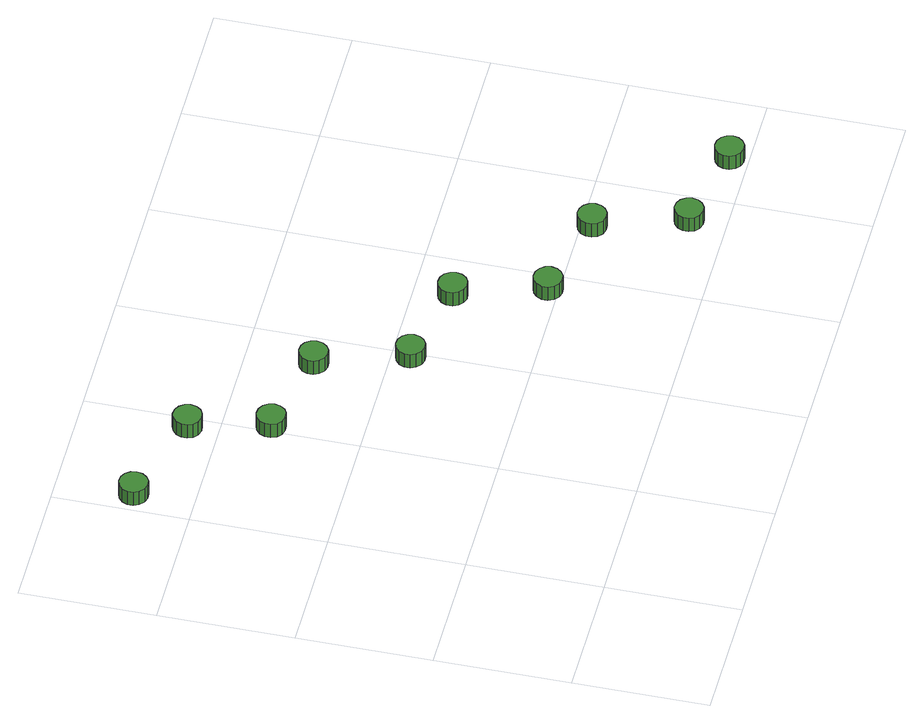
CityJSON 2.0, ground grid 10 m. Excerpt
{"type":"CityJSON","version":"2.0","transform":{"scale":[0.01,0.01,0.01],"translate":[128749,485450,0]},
"CityObjects":{
"tree1":{"type":"SolitaryVegetationObject","attributes":{"function":"something"},"geometry":[{"type":"MultiSurface","lod":"1","boundaries":[[[0,1,2,3,4,5,6,7,8,9,10,11,12,13,14]],[[15,16,17,18,19,20,21,22,23,24,25,26,27,28,29]],[[0,29,28,1]],[[1,28,27,2]],[[2,27,26,3]],[[3,26,25,4]],[[4,25,24,5]],[[5,24,23,6]],[[6,23,22,7]],[[7,22,21,8]],[[8,21,20,9]],[[9,20,19,10]],[[10,19,18,11]],[[11,18,17,12]],[[12,17,16,13]],[[13,16,15,14]],[[14,15,29,0]]]}]},
"tree2":{"type":"SolitaryVegetationObject","attributes":{"function":"something"},"geometry":[{"type":"MultiSurface","lod":"1","boundaries":[[[30,31,32,33,34,35,36,37,38,39,40,41,42,43,44]],[[45,46,47,48,49,50,51,52,53,54,55,56,57,58,59]],[[30,59,58,31]],[[31,58,57,32]],[[32,57,56,33]],[[33,56,55,34]],[[34,55,54,35]],[[35,54,53,36]],[[36,53,52,37]],[[37,52,51,38]],[[38,51,50,39]],[[39,50,49,40]],[[40,49,48,41]],[[41,48,47,42]],[[42,47,46,43]],[[43,46,45,44]],[[44,45,59,30]]]}]},
"tree3":{"type":"SolitaryVegetationObject","attributes":{"function":"something"},"geometry":[{"type":"MultiSurface","lod":"1","boundaries":[[[60,61,62,63,64,65,66,67,68,69,70,71,72,73,74]],[[75,76,77,78,79,80,81,82,83,84,85,86,87,88,89]],[[60,89,88,61]],[[61,88,87,62]],[[62,87,86,63]],[[63,86,85,64]],[[64,85,84,65]],[[65,84,83,66]],[[66,83,82,67]],[[67,82,81,68]],[[68,81,80,69]],[[69,80,79,70]],[[70,79,78,71]],[[71,78,77,72]],[[72,77,76,73]],[[73,76,75,74]],[[74,75,89,60]]]}]},
"tree4":{"type":"SolitaryVegetationObject","attributes":{"function":"something"},"geometry":[{"type":"MultiSurface","lod":"1","boundaries":[[[90,91,92,93,94,95,96,97,98,99,100,101,102,103,104]],[[105,106,107,108,109,110,111,112,113,114,115,116,117,118,119]],[[90,119,118,91]],[[91,118,117,92]],[[92,117,116,93]],[[93,116,115,94]],[[94,115,114,95]],[[95,114,113,96]],[[96,113,112,97]],[[97,112,111,98]],[[98,111,110,99]],[[99,110,109,100]],[[100,109,108,101]],[[101,108,107,102]],[[102,107,106,103]],[[103,106,105,104]],[[104,105,119,90]]]}]},
"tree5":{"type":"SolitaryVegetationObject","attributes":{"function":"something"},"geometry":[{"type":"MultiSurface","lod":"1","boundaries":[[[120,121,122,123,124,125,126,127,128,129,130,131,132,133,134]],[[135,136,137,138,139,140,141,142,143,144,145,146,147,148,149]],[[120,149,148,121]],[[121,148,147,122]],[[122,147,146,123]],[[123,146,145,124]],[[124,145,144,125]],[[125,144,143,126]],[[126,143,142,127]],[[127,142,141,128]],[[128,141,140,129]],[[129,140,139,130]],[[130,139,138,131]],[[131,138,137,132]],[[132,137,136,133]],[[133,136,135,134]],[[134,135,149,120]]]}]},
"tree6":{"type":"SolitaryVegetationObject","attributes":{"function":"something"},"geometry":[{"type":"MultiSurface","lod":"1","boundaries":[[[150,151,152,153,154,155,156,157,158,159,160,161,162,163,164]],[[165,166,167,168,169,170,171,172,173,174,175,176,177,178,179]],[[150,179,178,151]],[[151,178,177,152]],[[152,177,176,153]],[[153,176,175,154]],[[154,175,174,155]],[[155,174,173,156]],[[156,173,172,157]],[[157,172,171,158]],[[158,171,170,159]],[[159,170,169,160]],[[160,169,168,161]],[[161,168,167,162]],[[162,167,166,163]],[[163,166,165,164]],[[164,165,179,150]]]}]},
"tree7":{"type":"SolitaryVegetationObject","attributes":{"function":"something"},"geometry":[{"type":"MultiSurface","lod":"1","boundaries":[[[180,181,182,183,184,185,186,187,188,189,190,191,192,193,194]],[[195,196,197,198,199,200,201,202,203,204,205,206,207,208,209]],[[180,209,208,181]],[[181,208,207,182]],[[182,207,206,183]],[[183,206,205,184]],[[184,205,204,185]],[[185,204,203,186]],[[186,203,202,187]],[[187,202,201,188]],[[188,201,200,189]],[[189,200,199,190]],[[190,199,198,191]],[[191,198,197,192]],[[192,197,196,193]],[[193,196,195,194]],[[194,195,209,180]]]}]},
"tree8":{"type":"SolitaryVegetationObject","attributes":{"function":"something"},"geometry":[{"type":"MultiSurface","lod":"1","boundaries":[[[210,211,212,213,214,215,216,217,218,219,220,221,222,223,224]],[[225,226,227,228,229,230,231,232,233,234,235,236,237,238,239]],[[210,239,238,211]],[[211,238,237,212]],[[212,237,236,213]],[[213,236,235,214]],[[214,235,234,215]],[[215,234,233,216]],[[216,233,232,217]],[[217,232,231,218]],[[218,231,230,219]],[[219,230,229,220]],[[220,229,228,221]],[[221,228,227,222]],[[222,227,226,223]],[[223,226,225,224]],[[224,225,239,210]]]}]},
"tree9":{"type":"SolitaryVegetationObject","attributes":{"function":"something"},"geometry":[{"type":"MultiSurface","lod":"1","boundaries":[[[240,241,242,243,244,245,246,247,248,249,250,251,252,253,254]],[[255,256,257,258,259,260,261,262,263,264,265,266,267,268,269]],[[240,269,268,241]],[[241,268,267,242]],[[242,267,266,243]],[[243,266,265,244]],[[244,265,264,245]],[[245,264,263,246]],[[246,263,262,247]],[[247,262,261,248]],[[248,261,260,249]],[[249,260,259,250]],[[250,259,258,251]],[[251,258,257,252]],[[252,257,256,253]],[[253,256,255,254]],[[254,255,269,240]]]}]},
"tree10":{"type":"SolitaryVegetationObject","attributes":{"function":"something"},"geometry":[{"type":"MultiSurface","lod":"1","boundaries":[[[270,271,272,273,274,275,276,277,278,279,280,281,282,283,284]],[[285,286,287,288,289,290,291,292,293,294,295,296,297,298,299]],[[270,299,298,271]],[[271,298,297,272]],[[272,297,296,273]],[[273,296,295,274]],[[274,295,294,275]],[[275,294,293,276]],[[276,293,292,277]],[[277,292,291,278]],[[278,291,290,279]],[[279,290,289,280]],[[280,289,288,281]],[[281,288,287,282]],[[282,287,286,283]],[[283,286,285,284]],[[284,285,299,270]]]}]}
},
"vertices":[
[255,3439,190],[246,3482,190],[220,3518,190],[182,3540,190],[138,3544,190],[96,3531,190],[63,3501,190],[45,3461,190],[45,3417,190],[63,3376,190],[96,3347,190],[138,3333,190],[182,3338,190],[220,3360,190],[246,3396,190],[246,3396,63],[220,3360,63],[182,3338,63],[138,3333,63],[96,3347,63],[63,3376,63],[45,3417,63],[45,3461,63],[63,3501,63],[96,3531,63],[138,3544,63],[182,3540,63],[220,3518,63],[246,3482,63],[255,3439,63],
[1157,2655,181],[1148,2698,181],[1122,2734,181],[1084,2756,181],[1040,2760,181],[998,2747,181],[965,2717,181],[947,2677,181],[947,2633,181],[965,2593,181],[998,2563,181],[1040,2550,181],[1084,2554,181],[1122,2576,181],[1148,2612,181],[1148,2612,54],[1122,2576,54],[1084,2554,54],[1040,2550,54],[998,2563,54],[965,2593,54],[947,2633,54],[947,2677,54],[965,2717,54],[998,2747,54],[1040,2760,54],[1084,2756,54],[1122,2734,54],[1148,2698,54],[1157,2655,54],
[996,3223,200],[987,3267,200],[961,3302,200],[923,3324,200],[879,3329,200],[838,3315,200],[805,3286,200],[787,3245,200],[787,3201,200],[805,3161,200],[838,3132,200],[879,3118,200],[923,3123,200],[961,3145,200],[987,3180,200],[987,3180,73],[961,3145,73],[923,3123,73],[879,3118,73],[838,3132,73],[805,3161,73],[787,3201,73],[787,3245,73],[805,3286,73],[838,3315,73],[879,3329,73],[923,3324,73],[961,3302,73],[987,3267,73],[996,3223,73],
[1824,2507,205],[1815,2550,205],[1789,2586,205],[1751,2608,205],[1707,2612,205],[1665,2599,205],[1632,2569,205],[1614,2529,205],[1614,2485,205],[1632,2445,205],[1665,2415,205],[1707,2402,205],[1751,2406,205],[1789,2428,205],[1815,2464,205],[1815,2464,78],[1789,2428,78],[1751,2406,78],[1707,2402,78],[1665,2415,78],[1632,2445,78],[1614,2485,78],[1614,2529,78],[1632,2569,78],[1665,2599,78],[1707,2612,78],[1751,2608,78],[1789,2586,78],[1815,2550,78],[1824,2507,78],
[2059,1860,191],[2050,1903,191],[2024,1939,191],[1986,1961,191],[1942,1966,191],[1900,1952,191],[1867,1923,191],[1849,1882,191],[1849,1838,191],[1867,1798,191],[1900,1769,191],[1942,1755,191],[1986,1760,191],[2024,1782,191],[2050,1817,191],[2050,1817,64],[2024,1782,64],[1986,1760,64],[1942,1755,64],[1900,1769,64],[1867,1798,64],[1849,1838,64],[1849,1882,64],[1867,1923,64],[1900,1952,64],[1942,1966,64],[1986,1961,64],[2024,1939,64],[2050,1903,64],[2059,1860,64],
[2726,1712,206],[2716,1755,206],[2691,1791,206],[2652,1813,206],[2609,1818,206],[2567,1804,206],[2534,1774,206],[2516,1734,206],[2516,1690,206],[2534,1650,206],[2567,1620,206],[2609,1607,206],[2652,1611,206],[2691,1633,206],[2716,1669,206],[2716,1669,79],[2691,1633,79],[2652,1611,79],[2609,1607,79],[2567,1620,79],[2534,1650,79],[2516,1690,79],[2516,1734,79],[2534,1774,79],[2567,1804,79],[2609,1818,79],[2652,1813,79],[2691,1791,79],[2716,1755,79],[2726,1712,79],
[2954,1077,187],[2945,1120,187],[2919,1155,187],[2881,1177,187],[2837,1182,187],[2795,1168,187],[2762,1139,187],[2744,1099,187],[2744,1055,187],[2762,1014,187],[2795,985,187],[2837,971,187],[2881,976,187],[2919,998,187],[2945,1034,187],[2945,1034,60],[2919,998,60],[2881,976,60],[2837,971,60],[2795,985,60],[2762,1014,60],[2744,1055,60],[2744,1099,60],[2762,1139,60],[2795,1168,60],[2837,1182,60],[2881,1177,60],[2919,1155,60],[2945,1120,60],[2954,1077,60],
[3627,917,209],[3618,960,209],[3592,996,209],[3554,1018,209],[3510,1023,209],[3469,1009,209],[3436,980,209],[3418,939,209],[3418,895,209],[3436,855,209],[3469,826,209],[3510,812,209],[3554,817,209],[3592,839,209],[3618,874,209],[3618,874,82],[3592,839,82],[3554,817,82],[3510,812,82],[3469,826,82],[3436,855,82],[3418,895,82],[3418,939,82],[3436,980,82],[3469,1009,82],[3510,1023,82],[3554,1018,82],[3592,996,82],[3618,960,82],[3627,917,82],
[3856,271,191],[3847,314,191],[3821,350,191],[3782,372,191],[3739,376,191],[3697,363,191],[3664,333,191],[3646,293,191],[3646,249,191],[3664,209,191],[3697,179,191],[3739,165,191],[3782,170,191],[3821,192,191],[3847,228,191],[3847,228,64],[3821,192,64],[3782,170,64],[3739,165,64],[3697,179,64],[3664,209,64],[3646,249,64],[3646,293,64],[3664,333,64],[3697,363,64],[3739,376,64],[3782,372,64],[3821,350,64],[3847,314,64],[3856,271,64],
[4523,134,205],[4513,177,205],[4488,212,205],[4449,235,205],[4406,239,205],[4364,226,205],[4331,196,205],[4313,156,205],[4313,112,205],[4331,71,205],[4364,42,205],[4406,28,205],[4449,33,205],[4488,55,205],[4513,91,205],[4513,91,78],[4488,55,78],[4449,33,78],[4406,28,78],[4364,42,78],[4331,71,78],[4313,112,78],[4313,156,78],[4331,196,78],[4364,226,78],[4406,239,78],[4449,235,78],[4488,212,78],[4513,177,78],[4523,134,78]
]}
